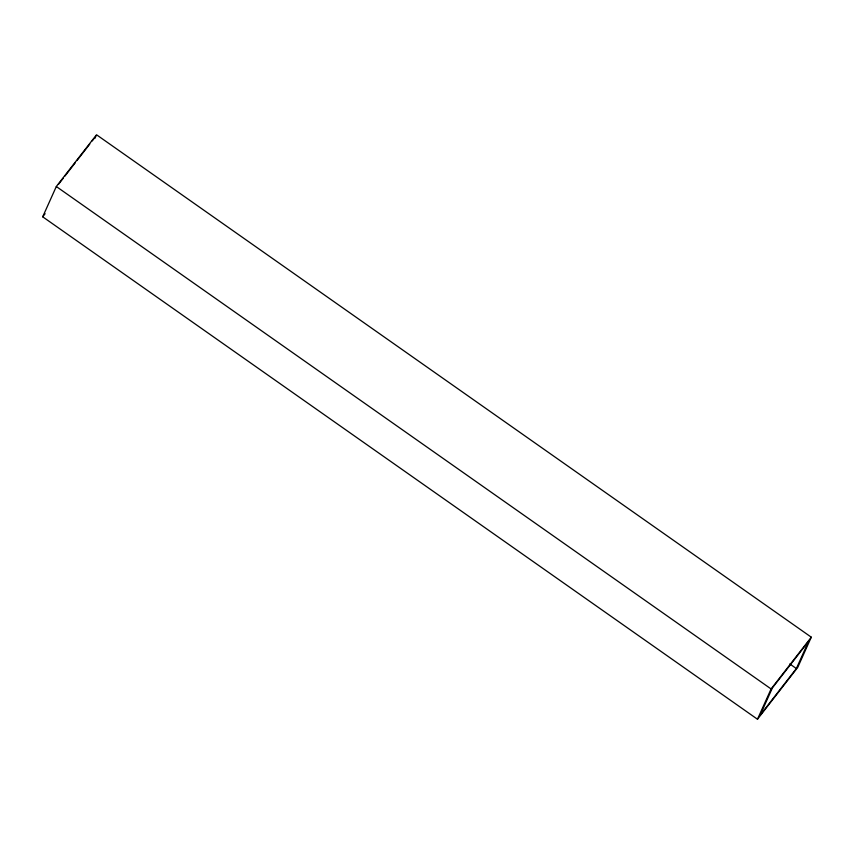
<?xml version="1.0" encoding="UTF-8"?>
<svg xmlns="http://www.w3.org/2000/svg" width="854" height="854" viewBox="0 0 854 854"><rect width="100%" height="100%" fill="white"/><g stroke="black" fill="none" stroke-linecap="round" stroke-linejoin="round"><path stroke-width="1.28" d="M42.7 216.809L56.311 186.524L96.523 134.761L811.3 637.191L797.689 667.476L757.477 719.239L42.7 216.809L45.113 213.703M94.89 138.391L95.979 135.967M757.477 719.239L771.087 688.954L811.3 637.191M796.355 668.554L808.61 641.29L772.422 687.876L760.167 715.14L796.355 668.554L789.811 663.942M58.446 184.411L63.271 178.208M64.883 176.137L75.333 162.676M76.945 160.605L89.809 144.038M92.221 140.931L93.833 138.86M56.311 186.524L771.087 688.954"/></g></svg>
